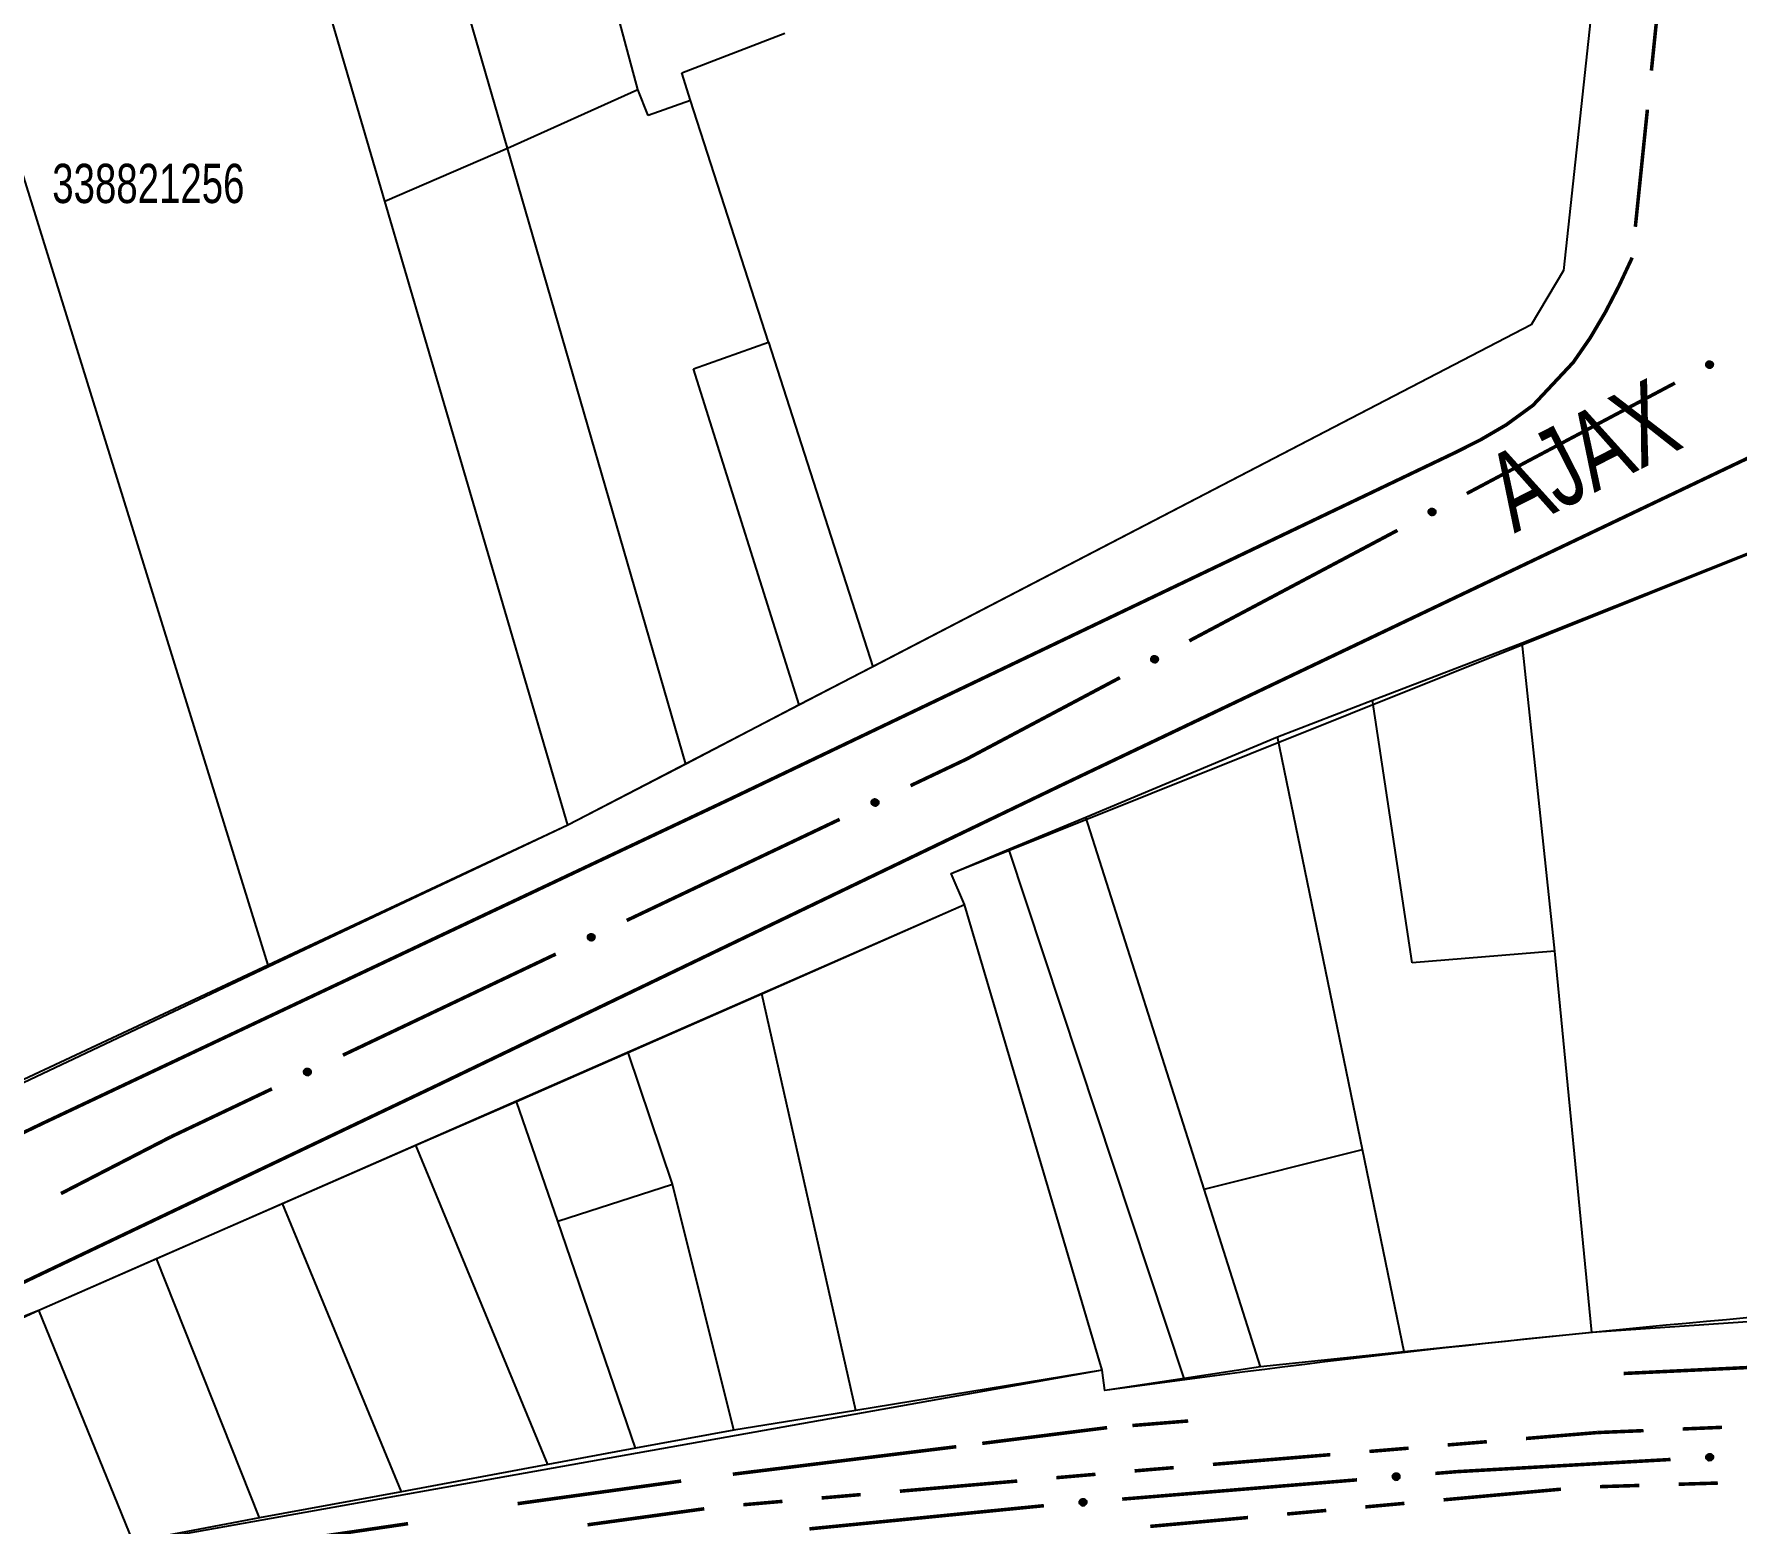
# Model space of a CAD drawing. Extents: x 203614 to 206284, y 4847494 to 4848495.
# Drawn here: x 204313 to 204399.7, y 4847702.6 to 4847778.5 of the extents above; entities that cross this region are included whole.
import ezdxf

# ---------------------------------------------------------------- set-up
doc = ezdxf.new("R2010")
doc.units = 0
doc.header["$LTSCALE"] = 1.5
doc.header["$MEASUREMENT"] = 0
doc.linetypes.add('PHANTOMX2', pattern=[5, 2.5, -0.5, 0.5, -0.5, 0.5, -0.5])
for name, color, linetype in [('CD-MALHA-LOTES', 40, 'CONTINUOUS'), ('CD_TXT_QUADRA', 7, 'CONTINUOUS'), ('HD-VALAS-DRENOS', 170, 'CONTINUOUS'), ('RU-QUADRAS', 210, 'CONTINUOUS'), ('SV-EIXO-RUA-N-PAV', 6, 'CONTINUOUS'), ('SV-EIXO-RUA-PAV', 20, 'CONTINUOUS'), ('SV-RUA-NAO-PAV-S-GUIA-C-GUIA', 7, 'PHANTOMX2'), ('SV-RUA-PAVIM-S-GUIA-C-GUIA', 7, 'CONTINUOUS'), ('SV-TXT-RUA-PAV-S-GUIA-C-GUIA', 7, 'CONTINUOUS')]:
    doc.layers.add(name, color=color, linetype=linetype)
doc.styles.add('ARIAL', font='ARIAL.TTF')

msp = doc.modelspace()

# ---------------------------------------------------------------- linework, layer by layer
at = {"layer": 'CD-MALHA-LOTES', "flags": 128}
for points in [[(204343.75, 4847775.7), (204337.13, 4847800.32)], [(204337.12, 4847772.71), (204330.05, 4847797.07)], [(204330.87, 4847770.01), (204323.79, 4847794.2)], [(204393.29, 4847788.71), (204390.9, 4847766.48), (204389.24, 4847763.7), (204355.72, 4847746.29)], [(204324.92, 4847731.09), (204307.65, 4847786.79)], [(204345.99, 4847776.54), (204351.24, 4847778.57)], [(204346.44, 4847775.14), (204345.99, 4847776.54)], [(204337.12, 4847772.71), (204343.75, 4847775.7)], [(204344.27, 4847774.37), (204343.75, 4847775.7)], [(204346.44, 4847775.14), (204344.27, 4847774.37)], [(204350.4, 4847762.82), (204346.44, 4847775.14)], [(204330.87, 4847770.01), (204337.12, 4847772.71)], [(204346.19, 4847741.34), (204337.12, 4847772.71)], [(204340.18, 4847738.22), (204330.87, 4847770.01)], [(204346.59, 4847761.47), (204350.4, 4847762.82)], [(204350.4, 4847762.82), (204355.72, 4847746.29)], [(204351.97, 4847744.35), (204346.59, 4847761.47)], [(204388.79, 4847747.52), (204418.86, 4847759.48)], [(204381.17, 4847744.59), (204388.79, 4847747.52)], [(204390.45, 4847731.81), (204388.79, 4847747.52)], [(204355.72, 4847746.29), (204351.97, 4847744.35)], [(204351.97, 4847744.35), (204346.19, 4847741.34)], [(204376.33, 4847742.72), (204381.17, 4847744.59)], [(204383.19, 4847731.21), (204381.17, 4847744.59)], [(204366.56, 4847738.64), (204376.33, 4847742.72)], [(204380.66, 4847721.7), (204376.33, 4847742.72)], [(204346.19, 4847741.34), (204340.18, 4847738.22)], [(204340.18, 4847738.22), (204324.92, 4847731.09)], [(204362.64, 4847737), (204366.56, 4847738.64)], [(204372.59, 4847719.68), (204366.56, 4847738.64)], [(204359.71, 4847735.77), (204362.64, 4847737)], [(204371.58, 4847710.05), (204362.64, 4847737)], [(204360.39, 4847734.19), (204359.71, 4847735.77)], [(204350.06, 4847729.64), (204360.39, 4847734.19)], [(204367.4, 4847710.47), (204360.39, 4847734.19)], [(204324.92, 4847731.09), (204308.23, 4847723.29)], [(204390.45, 4847731.81), (204383.19, 4847731.21)], [(204392.34, 4847712.39), (204390.45, 4847731.81)], [(204343.26, 4847726.64), (204350.06, 4847729.64)], [(204354.86, 4847708.41), (204350.06, 4847729.64)], [(204337.57, 4847724.15), (204343.26, 4847726.64)], [(204345.51, 4847719.94), (204343.26, 4847726.64)], [(204332.44, 4847721.92), (204337.57, 4847724.15)], [(204339.67, 4847718.05), (204337.57, 4847724.15)], [(204325.66, 4847718.96), (204332.44, 4847721.92)], [(204339.17, 4847705.66), (204332.44, 4847721.92)], [(204372.59, 4847719.68), (204380.66, 4847721.7)], [(204382.78, 4847711.4), (204380.66, 4847721.7)], [(204339.67, 4847718.05), (204345.51, 4847719.94)], [(204348.64, 4847707.42), (204345.51, 4847719.94)], [(204319.24, 4847716.15), (204325.66, 4847718.96)], [(204331.71, 4847704.28), (204325.66, 4847718.96)], [(204375.47, 4847710.63), (204372.59, 4847719.68)], [(204343.64, 4847706.49), (204339.67, 4847718.05)], [(204313.24, 4847713.53), (204319.24, 4847716.15)], [(204324.48, 4847702.94), (204319.24, 4847716.15)], [(204422.85, 4847714.47), (204392.34, 4847712.39)], [(204303.92, 4847709.24), (204308.69, 4847711.44), (204313.24, 4847713.53)], [(204318.05, 4847701.73), (204313.24, 4847713.53)], [(204392.34, 4847712.39), (204382.78, 4847711.4)], [(204382.78, 4847711.4), (204375.47, 4847710.63)], [(204367.4, 4847710.47), (204354.86, 4847708.41)], [(204367.53, 4847709.43), (204367.4, 4847710.47)], [(204375.47, 4847710.63), (204371.58, 4847710.05)], [(204371.58, 4847710.05), (204367.53, 4847709.43)], [(204354.86, 4847708.41), (204348.64, 4847707.42)], [(204348.64, 4847707.42), (204343.64, 4847706.49)], [(204343.64, 4847706.49), (204339.17, 4847705.66)], [(204339.17, 4847705.66), (204331.71, 4847704.28)], [(204331.71, 4847704.28), (204324.48, 4847702.94)], [(204324.48, 4847702.94), (204318.05, 4847701.73)]]:
    msp.add_lwpolyline(points, dxfattribs=at)
at = {"layer": 'HD-VALAS-DRENOS', "const_width": 0.18, "flags": 128}
for points in [[(204433.91, 4847712.21), (204393.96, 4847710.3)], [(204371.78, 4847707.88), (204368.94, 4847707.65)], [(204367.65, 4847707.54), (204361.29, 4847706.74)], [(204359.97, 4847706.57), (204348.59, 4847705.17)], [(204345.96, 4847704.82), (204337.63, 4847703.67)], [(204332.05, 4847702.65), (204316.91, 4847700.43)]]:
    msp.add_lwpolyline(points, dxfattribs=at)
at = {"layer": 'RU-QUADRAS', "color": 6, "linetype": 'Continuous'}
for points in [[(204276.84, 4847774.03), (204307.65, 4847786.79), (204383.96, 4847821.18), (204390.53, 4847821.66), (204390.46, 4847824.08), (204398.17, 4847824.37, 0.033314981), (204397.67, 4847798.15), (204396.55, 4847798.14), (204397.24, 4847788.91), (204393.29, 4847788.71), (204390.9, 4847766.48), (204389.24, 4847763.7), (204340.18, 4847738.22), (204292.08, 4847715.46), (204292.64, 4847713.07), (204287.77, 4847710.73), (204284.15, 4847727.26), (204288.4, 4847728.6), (204278.54, 4847765.42)], [(204296.11, 4847705.02, -0.03201308), (204313.24, 4847713.53), (204360.39, 4847734.19), (204359.71, 4847735.77), (204425.68, 4847762.19), (204426.83, 4847761.35), (204433.05, 4847715.16, 0.02540942), (204367.53, 4847709.43), (204367.4, 4847710.47), (204312.44, 4847700.66), (204297.34, 4847699.15)]]:
    msp.add_lwpolyline(points, format="xyb", close=True, dxfattribs=at)
at = {"layer": 'SV-EIXO-RUA-N-PAV', "const_width": 0.18, "flags": 128}
for points in [[(204385.47, 4847705.3), (204396.342878, 4847705.919381)], [(204384.364224, 4847705.209241), (204385.360873, 4847705.291044)], [(204385.360873, 4847705.291044), (204385.47, 4847705.3)], [(204368.417849, 4847703.900382), (204380.37763, 4847704.882026)], [(204352.49011, 4847702.385478), (204364.431929, 4847703.565717)]]:
    msp.add_lwpolyline(points, dxfattribs=at)
at = {"layer": 'SV-EIXO-RUA-N-PAV', "flags": 128}
for points in [[(204398.189932, 4847706.134859), (204398.221973, 4847706.171811), (204398.257066, 4847706.197018), (204398.292387, 4847706.209617), (204398.326501, 4847706.212612), (204398.361748, 4847706.211745), (204398.397091, 4847706.203031), (204398.434175, 4847706.18467), (204398.471468, 4847706.15279), (204398.494927, 4847706.115143), (204398.509132, 4847706.081176), (204398.514304, 4847706.045783), (204398.512888, 4847706.011557), (204398.502622, 4847705.975144), (204398.483648, 4847705.937744), (204398.450684, 4847705.90102), (204398.41611, 4847705.876544), (204398.381626, 4847705.865255), (204398.346011, 4847705.860281), (204398.310038, 4847705.861597), (204398.275394, 4847705.870351), (204398.237773, 4847705.889523), (204398.201957, 4847705.922539), (204398.177152, 4847705.956744), (204398.165381, 4847705.99106), (204398.161274, 4847706.026233), (204398.161714, 4847706.061595), (204398.168994, 4847706.097487), (204398.189932, 4847706.134859)], [(204382.218723, 4847705.143591), (204382.24983, 4847705.181332), (204382.284283, 4847705.207408), (204382.319277, 4847705.220886), (204382.353307, 4847705.224733), (204382.388564, 4847705.224747), (204382.424113, 4847705.216919), (204382.461645, 4847705.19949), (204382.499723, 4847705.168552), (204382.524116, 4847705.131503), (204382.539165, 4847705.097901), (204382.545219, 4847705.062648), (204382.544659, 4847705.028398), (204382.535306, 4847704.99174), (204382.517273, 4847704.953878), (204382.485236, 4847704.916341), (204382.451285, 4847704.891009), (204382.417094, 4847704.878861), (204382.381615, 4847704.872999), (204382.34562, 4847704.873416), (204382.310768, 4847704.881302), (204382.272679, 4847704.899527), (204382.23605, 4847704.931638), (204382.210397, 4847704.965212), (204382.197773, 4847704.999224), (204382.192788, 4847705.034283), (204382.192344, 4847705.069645), (204382.198725, 4847705.105708), (204382.218723, 4847705.143591)], [(204366.272348, 4847703.834733), (204366.303455, 4847703.872474), (204366.337907, 4847703.89855), (204366.372902, 4847703.912028), (204366.406931, 4847703.915874), (204366.442188, 4847703.915888), (204366.477738, 4847703.90806), (204366.515269, 4847703.890632), (204366.553348, 4847703.859693), (204366.57774, 4847703.822645), (204366.592789, 4847703.789043), (204366.598844, 4847703.75379), (204366.598283, 4847703.71954), (204366.588931, 4847703.682882), (204366.570898, 4847703.645019), (204366.538861, 4847703.607483), (204366.504909, 4847703.582151), (204366.470719, 4847703.570003), (204366.435239, 4847703.564141), (204366.399244, 4847703.564558), (204366.364393, 4847703.572443), (204366.326304, 4847703.590669), (204366.289674, 4847703.62278), (204366.264022, 4847703.656354), (204366.251397, 4847703.690365), (204366.246413, 4847703.725425), (204366.245968, 4847703.760787), (204366.25235, 4847703.79685), (204366.272348, 4847703.834733)]]:
    msp.add_lwpolyline(points, close=True, dxfattribs=at)
for points in [[(204398.161274, 4847706.026233), (204398.509132, 4847706.081176)], [(204398.161714, 4847706.061595), (204398.494927, 4847706.115143)], [(204398.165213, 4847706.045223), (204398.496962, 4847706.099657)], [(204398.165381, 4847705.99106), (204398.514304, 4847706.045783)], [(204398.165946, 4847706.008363), (204398.510111, 4847706.060771)], [(204398.168994, 4847706.097487), (204398.471468, 4847706.15279)], [(204398.170084, 4847706.079669), (204398.478596, 4847706.134146)], [(204398.174775, 4847705.973331), (204398.510611, 4847706.027997)], [(204398.177152, 4847705.956744), (204398.512888, 4847706.011557)], [(204398.180405, 4847706.114426), (204398.44941, 4847706.166651)], [(204398.189932, 4847706.134859), (204398.434175, 4847706.18467)], [(204398.191778, 4847705.938765), (204398.503093, 4847705.992034)], [(204398.201957, 4847705.922539), (204398.502622, 4847705.975144)], [(204398.208203, 4847706.154278), (204398.408273, 4847706.193009)], [(204398.221973, 4847706.171811), (204398.397091, 4847706.203031)], [(204398.223612, 4847705.907776), (204398.490125, 4847705.95576)], [(204398.237773, 4847705.889523), (204398.483648, 4847705.937744)], [(204398.241916, 4847706.186266), (204398.370637, 4847706.2059)], [(204398.257066, 4847706.197018), (204398.361748, 4847706.211745)], [(204398.261946, 4847705.882626), (204398.459447, 4847705.918478)], [(204382.192344, 4847705.069645), (204382.524116, 4847705.131503)], [(204382.192788, 4847705.034283), (204382.539165, 4847705.097901)], [(204382.196251, 4847705.053366), (204382.526537, 4847705.116072)], [(204382.197773, 4847704.999224), (204382.545219, 4847705.062648)], [(204382.197905, 4847705.016536), (204382.540653, 4847705.077527)], [(204382.198725, 4847705.105708), (204382.499723, 4847705.168552)], [(204382.20026, 4847705.087923), (204382.507315, 4847705.150092)], [(204382.207607, 4847704.981735), (204382.541972, 4847705.044776)], [(204382.209709, 4847705.122926), (204382.477325, 4847705.181858)], [(204382.218723, 4847705.143591), (204382.461645, 4847705.19949)], [(204382.236503, 4847705.163461), (204382.435543, 4847705.20718)], [(204382.24983, 4847705.181332), (204382.424113, 4847705.216919)], [(204382.269406, 4847705.196282), (204382.397596, 4847705.219125)], [(204382.284283, 4847705.207408), (204382.388564, 4847705.224747)], [(204398.275394, 4847705.870351), (204398.450684, 4847705.90102)], [(204398.297013, 4847705.866856), (204398.427019, 4847705.887929)], [(204398.310038, 4847705.861597), (204398.41611, 4847705.876544)], [(204382.210397, 4847704.965212), (204382.544659, 4847705.028398)], [(204382.225469, 4847704.947604), (204382.535355, 4847705.008636)], [(204382.23605, 4847704.931638), (204382.535306, 4847704.99174)], [(204382.258066, 4847704.917421), (204382.523297, 4847704.97205)], [(204382.272679, 4847704.899527), (204382.517273, 4847704.953878)], [(204382.297018, 4847704.893236), (204382.493561, 4847704.934012)], [(204382.310768, 4847704.881302), (204382.485236, 4847704.916341)], [(204382.332467, 4847704.878347), (204382.461906, 4847704.902663)], [(204382.34562, 4847704.873416), (204382.451285, 4847704.891009)], [(204366.245968, 4847703.760787), (204366.57774, 4847703.822645)], [(204366.246413, 4847703.725425), (204366.592789, 4847703.789043)], [(204366.249876, 4847703.744508), (204366.580161, 4847703.807214)], [(204366.251397, 4847703.690365), (204366.598844, 4847703.75379)], [(204366.25153, 4847703.707677), (204366.594278, 4847703.768668)], [(204366.25235, 4847703.79685), (204366.553348, 4847703.859693)], [(204366.253885, 4847703.779065), (204366.560939, 4847703.841233)], [(204366.261232, 4847703.672877), (204366.595597, 4847703.735918)], [(204366.263334, 4847703.814068), (204366.53095, 4847703.873)], [(204366.264022, 4847703.656354), (204366.598283, 4847703.71954)], [(204366.272348, 4847703.834733), (204366.515269, 4847703.890632)], [(204366.279093, 4847703.638746), (204366.588979, 4847703.699778)], [(204366.289674, 4847703.62278), (204366.588931, 4847703.682882)], [(204366.290127, 4847703.854602), (204366.489167, 4847703.898321)], [(204366.303455, 4847703.872474), (204366.477738, 4847703.90806)], [(204366.311691, 4847703.608563), (204366.576922, 4847703.663192)], [(204366.32303, 4847703.887423), (204366.451221, 4847703.910267)], [(204366.326304, 4847703.590669), (204366.570898, 4847703.645019)], [(204366.337907, 4847703.89855), (204366.442188, 4847703.915888)], [(204366.350642, 4847703.584378), (204366.547185, 4847703.625154)], [(204366.364393, 4847703.572443), (204366.538861, 4847703.607483)], [(204366.386092, 4847703.569489), (204366.515531, 4847703.593804)], [(204366.399244, 4847703.564558), (204366.504909, 4847703.582151)]]:
    msp.add_lwpolyline(points, dxfattribs=at)
at = {"layer": 'SV-EIXO-RUA-PAV', "flags": 128}
for points in [[(204398.155538, 4847761.710234), (204398.169204, 4847761.757195), (204398.190552, 4847761.79476), (204398.217375, 4847761.820967), (204398.247117, 4847761.837945), (204398.2795, 4847761.851887), (204398.31525, 4847761.85874), (204398.356614, 4847761.857557), (204398.403818, 4847761.844179), (204398.440863, 4847761.819781), (204398.467963, 4847761.794858), (204398.487452, 4847761.764865), (204398.500469, 4847761.733179), (204398.506359, 4847761.695809), (204398.504751, 4847761.653902), (204398.49015, 4847761.606762), (204398.468969, 4847761.570078), (204398.442358, 4847761.54541), (204398.412081, 4847761.526008), (204398.37885, 4847761.512171), (204398.343718, 4847761.505646), (204398.301527, 4847761.507341), (204398.255191, 4847761.522369), (204398.218362, 4847761.543077), (204398.193327, 4847761.569334), (204398.174897, 4847761.599572), (204398.160518, 4847761.631882), (204398.152133, 4847761.667533), (204398.155538, 4847761.710234)], [(204384.023478, 4847754.20791), (204384.037144, 4847754.25487), (204384.058492, 4847754.292436), (204384.085315, 4847754.318643), (204384.115056, 4847754.335621), (204384.14744, 4847754.349563), (204384.18319, 4847754.356416), (204384.224553, 4847754.355233), (204384.271757, 4847754.341855), (204384.308802, 4847754.317457), (204384.335902, 4847754.292534), (204384.355391, 4847754.262541), (204384.368408, 4847754.230855), (204384.374299, 4847754.193484), (204384.372691, 4847754.151578), (204384.35809, 4847754.104438), (204384.336908, 4847754.067753), (204384.310298, 4847754.043086), (204384.280021, 4847754.023684), (204384.246789, 4847754.009847), (204384.211657, 4847754.003322), (204384.169467, 4847754.005017), (204384.123131, 4847754.020045), (204384.086301, 4847754.040753), (204384.061267, 4847754.06701), (204384.042837, 4847754.097248), (204384.028458, 4847754.129558), (204384.020073, 4847754.165208), (204384.023478, 4847754.20791)], [(204369.891417, 4847746.705586), (204369.905083, 4847746.752546), (204369.926431, 4847746.790112), (204369.953254, 4847746.816319), (204369.982996, 4847746.833296), (204370.015379, 4847746.847238), (204370.051129, 4847746.854092), (204370.092493, 4847746.852909), (204370.139697, 4847746.839531), (204370.176742, 4847746.815132), (204370.203842, 4847746.79021), (204370.223331, 4847746.760217), (204370.236348, 4847746.728531), (204370.242238, 4847746.69116), (204370.24063, 4847746.649254), (204370.226029, 4847746.602114), (204370.204848, 4847746.565429), (204370.178238, 4847746.540762), (204370.14796, 4847746.52136), (204370.114729, 4847746.507523), (204370.079597, 4847746.500998), (204370.037407, 4847746.502693), (204369.991071, 4847746.51772), (204369.954241, 4847746.538429), (204369.929206, 4847746.564686), (204369.910776, 4847746.594924), (204369.896398, 4847746.627234), (204369.888012, 4847746.662884), (204369.891417, 4847746.705586)], [(204355.65736, 4847739.417191), (204355.673113, 4847739.463493), (204355.696119, 4847739.500067), (204355.724087, 4847739.525048), (204355.754558, 4847739.540679), (204355.787533, 4847739.553159), (204355.823554, 4847739.558406), (204355.864823, 4847739.555375), (204355.911381, 4847739.539899), (204355.947298, 4847739.513869), (204355.973257, 4847739.487759), (204355.991385, 4847739.456925), (204356.002972, 4847739.424689), (204356.007186, 4847739.387092), (204356.003705, 4847739.345299), (204355.987011, 4847739.29886), (204355.96421, 4847739.263159), (204355.936523, 4847739.239706), (204355.905409, 4847739.221677), (204355.871592, 4847739.20934), (204355.836203, 4847739.204392), (204355.794131, 4847739.207972), (204355.748513, 4847739.225057), (204355.712646, 4847739.247392), (204355.688811, 4847739.274742), (204355.671751, 4847739.305774), (204355.658832, 4847739.338695), (204355.652049, 4847739.374684), (204355.65736, 4847739.417191)], [(204341.203953, 4847732.554319), (204341.219705, 4847732.600621), (204341.242711, 4847732.637195), (204341.27068, 4847732.662176), (204341.301151, 4847732.677807), (204341.334125, 4847732.690287), (204341.370146, 4847732.695534), (204341.411415, 4847732.692503), (204341.457974, 4847732.677027), (204341.493891, 4847732.650997), (204341.519849, 4847732.624888), (204341.537977, 4847732.594053), (204341.549564, 4847732.561817), (204341.553778, 4847732.52422), (204341.550298, 4847732.482428), (204341.533603, 4847732.435988), (204341.510802, 4847732.400287), (204341.483116, 4847732.376834), (204341.452001, 4847732.358806), (204341.418184, 4847732.346468), (204341.382796, 4847732.341521), (204341.340723, 4847732.345101), (204341.295106, 4847732.362185), (204341.259239, 4847732.38452), (204341.235404, 4847732.41187), (204341.218344, 4847732.442902), (204341.205424, 4847732.475823), (204341.198642, 4847732.511812), (204341.203953, 4847732.554319)], [(204326.750545, 4847725.691447), (204326.766297, 4847725.73775), (204326.789304, 4847725.774323), (204326.817272, 4847725.799304), (204326.847743, 4847725.814935), (204326.880717, 4847725.827415), (204326.916738, 4847725.832663), (204326.958008, 4847725.829631), (204327.004566, 4847725.814156), (204327.040483, 4847725.788125), (204327.066441, 4847725.762016), (204327.08457, 4847725.731181), (204327.096157, 4847725.698945), (204327.10037, 4847725.661348), (204327.09689, 4847725.619556), (204327.080196, 4847725.573116), (204327.057395, 4847725.537415), (204327.029708, 4847725.513963), (204326.998594, 4847725.495934), (204326.964777, 4847725.483596), (204326.929388, 4847725.478649), (204326.887316, 4847725.482229), (204326.841698, 4847725.499314), (204326.805831, 4847725.521648), (204326.781996, 4847725.548998), (204326.764936, 4847725.58003), (204326.752017, 4847725.612951), (204326.745234, 4847725.648941), (204326.750545, 4847725.691447)]]:
    msp.add_lwpolyline(points, close=True, dxfattribs=at)
for points in [[(204398.152133, 4847761.667533), (204398.403818, 4847761.844179)], [(204398.155421, 4847761.687689), (204398.377985, 4847761.847554)], [(204398.155538, 4847761.710234), (204398.356614, 4847761.857557)], [(204398.160518, 4847761.631882), (204398.440863, 4847761.819781)], [(204398.16057, 4847761.6518), (204398.418085, 4847761.83022)], [(204398.164021, 4847761.735511), (204398.329597, 4847761.854309)], [(204398.169204, 4847761.757195), (204398.31525, 4847761.85874)], [(204398.170539, 4847761.618471), (204398.449183, 4847761.806562)], [(204398.174897, 4847761.599572), (204398.467963, 4847761.794858)], [(204398.181281, 4847761.778662), (204398.290019, 4847761.850291)], [(204398.186609, 4847761.58529), (204398.477379, 4847761.776729)], [(204398.190552, 4847761.79476), (204398.2795, 4847761.851887)], [(204398.193327, 4847761.569334), (204398.487452, 4847761.764865)], [(204398.20927, 4847761.557154), (204398.49153, 4847761.747164)], [(204398.218362, 4847761.543077), (204398.500469, 4847761.733179)], [(204398.239163, 4847761.532856), (204398.499728, 4847761.71135)], [(204398.255191, 4847761.522369), (204398.506359, 4847761.695809)], [(204398.281034, 4847761.518007), (204398.503106, 4847761.672976)], [(204398.301527, 4847761.507341), (204398.504751, 4847761.653902)], [(204398.326371, 4847761.511177), (204398.490816, 4847761.626285)], [(204398.343718, 4847761.505646), (204398.49015, 4847761.606762)], [(204398.364819, 4847761.511505), (204398.474122, 4847761.58498)], [(204398.37885, 4847761.512171), (204398.468969, 4847761.570078)], [(204384.020073, 4847754.165208), (204384.271757, 4847754.341855)], [(204384.023361, 4847754.185365), (204384.245925, 4847754.34523)], [(204384.023478, 4847754.20791), (204384.224553, 4847754.355233)], [(204384.028458, 4847754.129558), (204384.308802, 4847754.317457)], [(204384.028509, 4847754.149476), (204384.286024, 4847754.327896)], [(204384.031961, 4847754.233187), (204384.197537, 4847754.351985)], [(204384.037144, 4847754.25487), (204384.18319, 4847754.356416)], [(204384.038479, 4847754.116147), (204384.317122, 4847754.304238)], [(204384.042837, 4847754.097248), (204384.335902, 4847754.292534)], [(204384.049221, 4847754.276337), (204384.157958, 4847754.347967)], [(204384.054549, 4847754.082966), (204384.345319, 4847754.274405)], [(204384.058492, 4847754.292436), (204384.14744, 4847754.349563)], [(204384.061267, 4847754.06701), (204384.355391, 4847754.262541)], [(204384.07721, 4847754.054829), (204384.359469, 4847754.24484)], [(204384.086301, 4847754.040753), (204384.368408, 4847754.230855)], [(204384.107103, 4847754.030532), (204384.367668, 4847754.209025)], [(204384.123131, 4847754.020045), (204384.374299, 4847754.193484)], [(204384.148973, 4847754.015682), (204384.371046, 4847754.170652)], [(204384.169467, 4847754.005017), (204384.372691, 4847754.151578)], [(204384.194311, 4847754.008853), (204384.358756, 4847754.12396)], [(204384.211657, 4847754.003322), (204384.35809, 4847754.104438)], [(204384.232759, 4847754.009181), (204384.342062, 4847754.082655)], [(204384.246789, 4847754.009847), (204384.336908, 4847754.067753)], [(204369.888012, 4847746.662884), (204370.139697, 4847746.839531)], [(204369.891301, 4847746.683041), (204370.113864, 4847746.842906)], [(204369.891417, 4847746.705586), (204370.092493, 4847746.852909)], [(204369.896398, 4847746.627234), (204370.176742, 4847746.815132)], [(204369.896449, 4847746.647152), (204370.153964, 4847746.825571)], [(204369.899901, 4847746.730863), (204370.065477, 4847746.84966)], [(204369.905083, 4847746.752546), (204370.051129, 4847746.854092)], [(204369.906418, 4847746.613822), (204370.185062, 4847746.801914)], [(204369.910776, 4847746.594924), (204370.203842, 4847746.79021)], [(204369.91716, 4847746.774013), (204370.025898, 4847746.845643)], [(204369.922488, 4847746.580642), (204370.213258, 4847746.772081)], [(204369.926431, 4847746.790112), (204370.015379, 4847746.847238)], [(204369.929206, 4847746.564686), (204370.223331, 4847746.760217)], [(204369.94515, 4847746.552505), (204370.227409, 4847746.742516)], [(204369.954241, 4847746.538429), (204370.236348, 4847746.728531)], [(204369.975042, 4847746.528207), (204370.235608, 4847746.706701)], [(204369.991071, 4847746.51772), (204370.242238, 4847746.69116)], [(204370.016913, 4847746.513358), (204370.238985, 4847746.668328)], [(204370.037407, 4847746.502693), (204370.24063, 4847746.649254)], [(204370.06225, 4847746.506529), (204370.226695, 4847746.621636)], [(204370.079597, 4847746.500998), (204370.226029, 4847746.602114)], [(204370.100698, 4847746.506856), (204370.210001, 4847746.580331)], [(204370.114729, 4847746.507523), (204370.204848, 4847746.565429)], [(204355.652049, 4847739.374684), (204355.911381, 4847739.539899)], [(204355.656236, 4847739.394674), (204355.885725, 4847739.544426)], [(204355.65736, 4847739.417191), (204355.864823, 4847739.555375)], [(204355.658832, 4847739.338695), (204355.947298, 4847739.513869)], [(204355.659774, 4847739.358591), (204355.92501, 4847739.525316)], [(204355.666966, 4847739.442063), (204355.837688, 4847739.553338)], [(204355.668243, 4847739.324848), (204355.955019, 4847739.500291)], [(204355.671751, 4847739.305774), (204355.973257, 4847739.487759)], [(204355.673113, 4847739.463493), (204355.823554, 4847739.558406)], [(204355.682813, 4847739.290982), (204355.981853, 4847739.469227)], [(204355.686138, 4847739.484399), (204355.797969, 4847739.551094)], [(204355.688811, 4847739.274742), (204355.991385, 4847739.456925)], [(204355.696119, 4847739.500067), (204355.787533, 4847739.553159)], [(204355.704194, 4847739.261861), (204355.994667, 4847739.439059)], [(204355.712646, 4847739.247392), (204356.002972, 4847739.424689)], [(204355.73297, 4847739.23625), (204356.001256, 4847739.402914)], [(204355.748513, 4847739.225057), (204356.007186, 4847739.387092)], [(204355.774135, 4847739.219544), (204356.002915, 4847739.364428)], [(204355.794131, 4847739.207972), (204356.003705, 4847739.345299)], [(204355.819121, 4847739.210694), (204355.988549, 4847739.318332)], [(204355.836203, 4847739.204392), (204355.987011, 4847739.29886)], [(204355.857545, 4847739.209302), (204355.970025, 4847739.277815)], [(204355.871592, 4847739.20934), (204355.96421, 4847739.263159)], [(204341.198642, 4847732.511812), (204341.457974, 4847732.677027)], [(204341.202828, 4847732.531802), (204341.432318, 4847732.681554)], [(204341.203953, 4847732.554319), (204341.411415, 4847732.692503)], [(204341.205424, 4847732.475823), (204341.493891, 4847732.650997)], [(204341.206367, 4847732.495719), (204341.471602, 4847732.662444)], [(204341.213558, 4847732.579192), (204341.384281, 4847732.690466)], [(204341.214836, 4847732.461977), (204341.501611, 4847732.637419)], [(204341.218344, 4847732.442902), (204341.519849, 4847732.624888)], [(204341.219705, 4847732.600621), (204341.370146, 4847732.695534)], [(204341.229406, 4847732.428111), (204341.528446, 4847732.606356)], [(204341.23273, 4847732.621527), (204341.344562, 4847732.688222)], [(204341.235404, 4847732.41187), (204341.537977, 4847732.594053)], [(204341.242711, 4847732.637195), (204341.334125, 4847732.690287)], [(204341.250786, 4847732.398989), (204341.54126, 4847732.576187)], [(204341.259239, 4847732.38452), (204341.549564, 4847732.561817)], [(204341.279562, 4847732.373379), (204341.547849, 4847732.540042)], [(204341.295106, 4847732.362185), (204341.553778, 4847732.52422)], [(204341.320727, 4847732.356672), (204341.549507, 4847732.501556)], [(204341.340723, 4847732.345101), (204341.550298, 4847732.482428)], [(204341.365714, 4847732.347822), (204341.535142, 4847732.455461)], [(204341.382796, 4847732.341521), (204341.533603, 4847732.435988)], [(204341.404138, 4847732.34643), (204341.516617, 4847732.414943)], [(204341.418184, 4847732.346468), (204341.510802, 4847732.400287)], [(204326.745234, 4847725.648941), (204327.004566, 4847725.814156)], [(204326.749421, 4847725.66893), (204326.97891, 4847725.818682)], [(204326.750545, 4847725.691447), (204326.958008, 4847725.829631)], [(204326.752017, 4847725.612951), (204327.040483, 4847725.788125)], [(204326.752959, 4847725.632847), (204327.018195, 4847725.799573)], [(204326.76015, 4847725.71632), (204326.930873, 4847725.827594)], [(204326.761428, 4847725.599105), (204327.048204, 4847725.774548)], [(204326.764936, 4847725.58003), (204327.066441, 4847725.762016)], [(204326.766297, 4847725.73775), (204326.916738, 4847725.832663)], [(204326.775998, 4847725.565239), (204327.075038, 4847725.743484)], [(204326.779322, 4847725.758655), (204326.891154, 4847725.825351)], [(204326.781996, 4847725.548998), (204327.08457, 4847725.731181)], [(204326.789304, 4847725.774323), (204326.880717, 4847725.827415)], [(204326.797379, 4847725.536117), (204327.087852, 4847725.713316)], [(204326.805831, 4847725.521648), (204327.096157, 4847725.698945)], [(204326.826155, 4847725.510507), (204327.094441, 4847725.67717)], [(204326.841698, 4847725.499314), (204327.10037, 4847725.661348)], [(204326.867319, 4847725.4938), (204327.0961, 4847725.638684)], [(204326.887316, 4847725.482229), (204327.09689, 4847725.619556)], [(204326.912306, 4847725.48495), (204327.081734, 4847725.592589)], [(204326.929388, 4847725.478649), (204327.080196, 4847725.573116)], [(204326.95073, 4847725.483558), (204327.063209, 4847725.552072)], [(204326.964777, 4847725.483596), (204327.057395, 4847725.537415)]]:
    msp.add_lwpolyline(points, dxfattribs=at)
at = {"layer": 'SV-EIXO-RUA-PAV', "const_width": 0.18, "flags": 128}
for points in [[(204385.968508, 4847755.115843), (204396.567553, 4847760.742586)], [(204371.836447, 4847747.613518), (204382.435493, 4847753.240262)], [(204360.49, 4847741.59), (204368.303432, 4847745.737937)], [(204357.641045, 4847740.237239), (204360.351059, 4847741.524027)], [(204360.351059, 4847741.524027), (204360.49, 4847741.59)], [(204343.187638, 4847733.374367), (204354.027693, 4847738.521521)], [(204328.73423, 4847726.511495), (204339.574286, 4847731.658649)], [(204319.97, 4847722.35), (204325.120878, 4847724.795777)], [(204319.70521, 4847722.213396), (204319.97, 4847722.35)], [(204314.372984, 4847719.462512), (204319.70521, 4847722.213396)]]:
    msp.add_lwpolyline(points, dxfattribs=at)
at = {"layer": 'SV-RUA-NAO-PAV-S-GUIA-C-GUIA', "const_width": 0.18, "flags": 128}
for points in [[(204396.966144, 4847707.472776), (204398.964385, 4847707.556619)], [(204384.996023, 4847706.659672), (204386.989204, 4847706.824679)], [(204388.982386, 4847706.989686), (204391.972158, 4847707.237197)], [(204391.972158, 4847707.237197), (204392.61, 4847707.29)], [(204392.61, 4847707.29), (204394.967902, 4847707.388933)], [(204373.036934, 4847705.669628), (204379.016478, 4847706.16465)], [(204381.00966, 4847706.329657), (204383.002841, 4847706.494664)], [(204365.065656, 4847704.992483), (204367.058225, 4847705.164725)], [(204369.050795, 4847705.336967), (204369.78, 4847705.4)], [(204369.78, 4847705.4), (204371.043752, 4847705.504621)], [(204353.11024, 4847703.959029), (204355.102809, 4847704.131271)], [(204357.095379, 4847704.303514), (204363.073087, 4847704.82024)], [(204390.760453, 4847704.405915), (204384.784898, 4847703.864863)], [(204394.754422, 4847704.596935), (204392.755356, 4847704.535835)], [(204398.752555, 4847704.719136), (204396.753489, 4847704.658036)], [(204341.192087, 4847702.592355), (204347.136275, 4847703.408833)], [(204349.125101, 4847703.614545), (204351.11767, 4847703.786787)], [(204378.809342, 4847703.323811), (204376.81749, 4847703.143461)], [(204382.793046, 4847703.684513), (204380.801194, 4847703.504162)], [(204374.825639, 4847702.96311), (204369.846009, 4847702.512233)]]:
    msp.add_lwpolyline(points, dxfattribs=at)
at = {"layer": 'SV-RUA-PAVIM-S-GUIA-C-GUIA', "const_width": 0.18, "flags": 128}
for points in [[(204395.981999, 4847782.626651), (204395.368835, 4847776.658064)], [(204395.164447, 4847774.668535), (204394.551284, 4847768.699948)], [(204385.33, 4847757.18), (204386.675267, 4847757.856976), (204387.977107, 4847758.616131), (204389.34, 4847759.61), (204391.388984, 4847761.796007), (204392.25, 4847763.04), (204393.021301, 4847764.347273), (204393.71483, 4847765.686303), (204394.39, 4847767.13)], [(204348.44, 4847739.55), (204385.33, 4847757.18)], [(204401.31, 4847757.41), (204365.3, 4847740.25)], [(204365.3, 4847740.25), (204333.46, 4847724.94)], [(204313.53, 4847723.08), (204348.44, 4847739.55)], [(204333.46, 4847724.94), (204294.45, 4847706.36)], [(204287.77, 4847710.73), (204313.53, 4847723.08)]]:
    msp.add_lwpolyline(points, dxfattribs=at)

# ---------------------------------------------------------------- texts
at = {"layer": 'CD_TXT_QUADRA', "style": 'ARIAL', "width": 0.7}
msp.add_text('338821256', height=2, dxfattribs=at).set_placement((204313.93, 4847769.91))
at = {"layer": 'SV-TXT-RUA-PAV-S-GUIA-C-GUIA', "style": 'ARIAL', "width": 0.7}
msp.add_text('AJAX', height=4, rotation=27, dxfattribs=at).set_placement((204388.39, 4847753.07))

doc.saveas('drawing.dxf')
